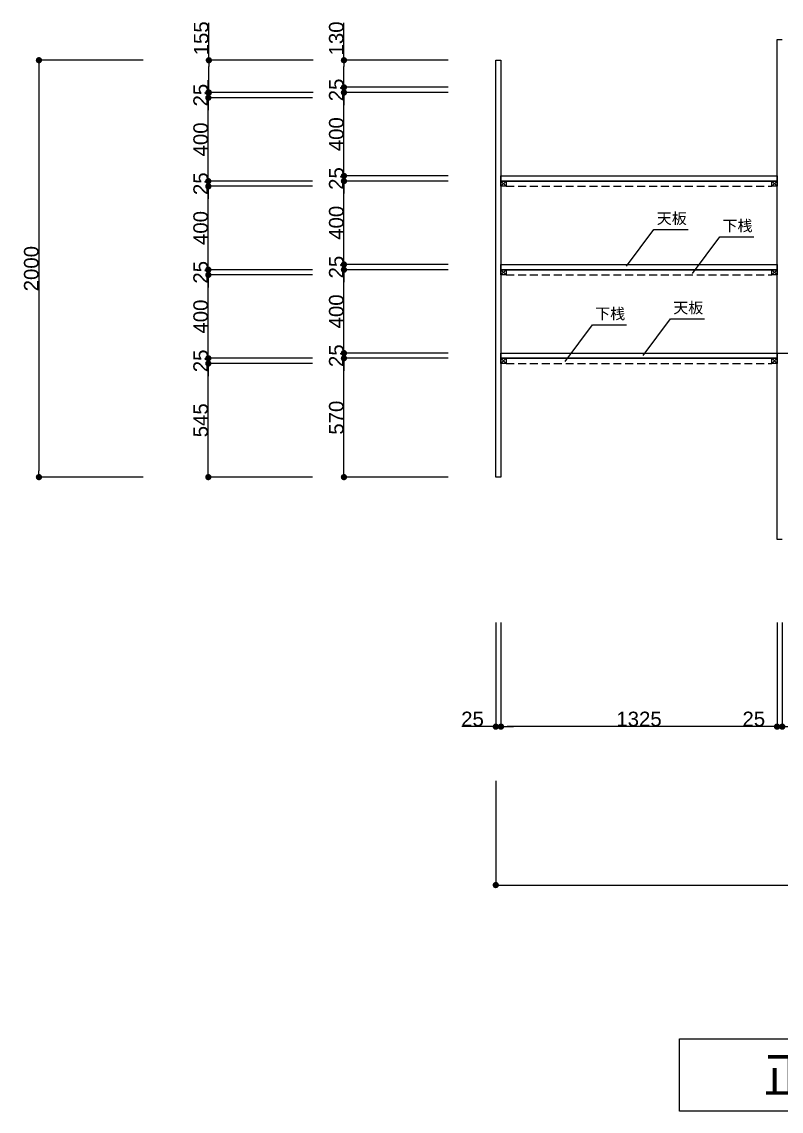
# Model space of a CAD drawing. Header units: millimetres. Extents: x 0 to 1313252738, y -131 to 560100888.
# Drawn here: x 1313044522 to 1313048166, y 560054194 to 560059420 of the extents above; entities that cross this region are included whole.
import ezdxf

# ---------------------------------------------------------------- set-up
doc = ezdxf.new("R2010")
doc.units = ezdxf.units.MM
doc.linetypes.add('DASHED', pattern=[19.05, 12.7, -6.35])
doc.layers.get('0').update_dxf_attribs({"lineweight": 0})
doc.layers.add('家具', color=7, linetype='Continuous', lineweight=0)
doc.styles.add('onnjuku', font='arial.ttf')
doc.dimstyles.new('onnjuku', dxfattribs={"dimtxt": 100, "dimasz": 30, "dimexe": 1.25, "dimexo": 0.625, "dimtad": 1, "dimdec": 0, "dimtxsty": 'onnjuku', "dimblk": 'DOT', "dimcen": 2.5, "dimadec": 0, "dimazin": 0, "dimtfac": 1, "dimtdec": 0, "dimtmove": 0, "dimatfit": 3, "dimfxl": 500, "dimfxlon": 1, "dimarcsym": 0})

# ---------------------------------------------------------------- blocks, each defined once
blk = doc.blocks.new('_Dot')
at = {"color": 0, "linetype": 'ByBlock', "lineweight": -2}
blk.add_line((-0.5, 0), (-1, 0), dxfattribs=at)
at = {"color": 0, "linetype": 'ByBlock', "const_width": 0.5}
blk.add_lwpolyline([(-0.25, 0, 1), (0.25, 0, 1)], format="xyb", close=True, dxfattribs=at)
blk = doc.blocks.new('*D402')
at = {"layer": 'Defpoints', "color": 0, "transparency": 16777216}
for p in [(1313048171.4, 560056656.4), (1313049216.4, 560056656.4), (1313048171.4, 560056038.7)]:
    blk.add_point(p, dxfattribs=at)
at = {"layer": '家具', "color": 0, "lineweight": -2, "transparency": 16777216}
for p, q in [((1313048171.4, 560056538.7), (1313048171.4, 560056037.5)), ((1313049216.4, 560056538.7), (1313049216.4, 560056037.5)), ((1313049186.4, 560056038.7), (1313048201.4, 560056038.7))]:
    blk.add_line(p, q, dxfattribs=at)
at = {"layer": '家具', "color": 0, "lineweight": -2, "transparency": 16777216, "xscale": 30, "yscale": 30, "zscale": 30, "rotation": 180}
blk.add_blockref('_Dot', (1313048171.4, 560056038.7), dxfattribs=at)
at = {"layer": '家具', "color": 0, "lineweight": -2, "transparency": 16777216, "xscale": 30, "yscale": 30, "zscale": 30}
blk.add_blockref('_Dot', (1313049216.4, 560056038.7), dxfattribs=at)
at = {"layer": '家具', "color": 0, "transparency": 16777216, "insert": (1313048693.9, 560056075.1), "char_height": 70, "attachment_point": 5, "style": 'onnjuku'}
blk.add_mtext('1045', dxfattribs=at)
blk = doc.blocks.new('*D411')
at = {"layer": 'Defpoints', "color": 0, "transparency": 16777216}
for p in [(1313048146.4, 560056656.4), (1313048171.4, 560056656.4), (1313048146.4, 560056038.7)]:
    blk.add_point(p, dxfattribs=at)
at = {"layer": '家具', "color": 0, "lineweight": -2, "transparency": 16777216}
for p, q in [((1313048146.4, 560056538.7), (1313048146.4, 560056037.5)), ((1313048171.4, 560056538.7), (1313048171.4, 560056037.5)), ((1313048116.4, 560056038.7), (1313047983.1, 560056038.7)), ((1313048171.4, 560056038.7), (1313048146.4, 560056038.7)), ((1313048201.4, 560056038.7), (1313048231.4, 560056038.7))]:
    blk.add_line(p, q, dxfattribs=at)
at = {"layer": '家具', "color": 0, "lineweight": -2, "transparency": 16777216, "xscale": 30, "yscale": 30, "zscale": 30}
blk.add_blockref('_Dot', (1313048146.4, 560056038.7), dxfattribs=at)
at = {"layer": '家具', "color": 0, "lineweight": -2, "transparency": 16777216, "xscale": 30, "yscale": 30, "zscale": 30, "rotation": 180}
blk.add_blockref('_Dot', (1313048171.4, 560056038.7), dxfattribs=at)
at = {"layer": '家具', "color": 0, "transparency": 16777216, "insert": (1313048034.8, 560056075.1), "char_height": 70, "attachment_point": 5, "style": 'onnjuku'}
blk.add_mtext('25', dxfattribs=at)
blk = doc.blocks.new('*D412')
at = {"layer": 'Defpoints', "color": 0, "transparency": 16777216}
for p in [(1313046821.4, 560056956.4), (1313048146.4, 560056656.4), (1313046821.4, 560056038.7)]:
    blk.add_point(p, dxfattribs=at)
at = {"layer": '家具', "color": 0, "lineweight": -2, "transparency": 16777216}
for p, q in [((1313046821.4, 560056538.7), (1313046821.4, 560056037.5)), ((1313048146.4, 560056538.7), (1313048146.4, 560056037.5)), ((1313048116.4, 560056038.7), (1313046851.4, 560056038.7))]:
    blk.add_line(p, q, dxfattribs=at)
at = {"layer": '家具', "color": 0, "lineweight": -2, "transparency": 16777216, "xscale": 30, "yscale": 30, "zscale": 30, "rotation": 180}
blk.add_blockref('_Dot', (1313046821.4, 560056038.7), dxfattribs=at)
at = {"layer": '家具', "color": 0, "lineweight": -2, "transparency": 16777216, "xscale": 30, "yscale": 30, "zscale": 30}
blk.add_blockref('_Dot', (1313048146.4, 560056038.7), dxfattribs=at)
at = {"layer": '家具', "color": 0, "transparency": 16777216, "insert": (1313047483.9, 560056075.1), "char_height": 70, "attachment_point": 5, "style": 'onnjuku'}
blk.add_mtext('1325', dxfattribs=at)
blk = doc.blocks.new('*D413')
at = {"layer": 'Defpoints', "color": 0, "transparency": 16777216}
for p in [(1313046796.4, 560056956.4), (1313046821.4, 560056956.4), (1313046796.4, 560056038.7)]:
    blk.add_point(p, dxfattribs=at)
at = {"layer": '家具', "color": 0, "lineweight": -2, "transparency": 16777216}
for p, q in [((1313046796.4, 560056538.7), (1313046796.4, 560056037.5)), ((1313046821.4, 560056538.7), (1313046821.4, 560056037.5)), ((1313046766.4, 560056038.7), (1313046633.1, 560056038.7)), ((1313046821.4, 560056038.7), (1313046796.4, 560056038.7)), ((1313046851.4, 560056038.7), (1313046881.4, 560056038.7))]:
    blk.add_line(p, q, dxfattribs=at)
at = {"layer": '家具', "color": 0, "lineweight": -2, "transparency": 16777216, "xscale": 30, "yscale": 30, "zscale": 30}
blk.add_blockref('_Dot', (1313046796.4, 560056038.7), dxfattribs=at)
at = {"layer": '家具', "color": 0, "lineweight": -2, "transparency": 16777216, "xscale": 30, "yscale": 30, "zscale": 30, "rotation": 180}
blk.add_blockref('_Dot', (1313046821.4, 560056038.7), dxfattribs=at)
at = {"layer": '家具', "color": 0, "transparency": 16777216, "insert": (1313046684.8, 560056075.1), "char_height": 70, "attachment_point": 5, "style": 'onnjuku'}
blk.add_mtext('25', dxfattribs=at)
blk = doc.blocks.new('*D417')
at = {"layer": 'Defpoints', "color": 0, "transparency": 16777216}
for p in [(1313046796.4, 560056956.4), (1313050311.4, 560056656.4), (1313050311.4, 560055278.7)]:
    blk.add_point(p, dxfattribs=at)
at = {"layer": '家具', "color": 0, "lineweight": -2, "transparency": 16777216}
for p, q in [((1313046796.4, 560055778.7), (1313046796.4, 560055277.4)), ((1313050311.4, 560055778.7), (1313050311.4, 560055277.4)), ((1313046826.4, 560055278.7), (1313050281.4, 560055278.7))]:
    blk.add_line(p, q, dxfattribs=at)
at = {"layer": '家具', "color": 0, "lineweight": -2, "transparency": 16777216, "xscale": 30, "yscale": 30, "zscale": 30, "rotation": 180}
blk.add_blockref('_Dot', (1313046796.4, 560055278.7), dxfattribs=at)
at = {"layer": '家具', "color": 0, "lineweight": -2, "transparency": 16777216, "xscale": 30, "yscale": 30, "zscale": 30}
blk.add_blockref('_Dot', (1313050311.4, 560055278.7), dxfattribs=at)
at = {"layer": '家具', "color": 0, "transparency": 16777216, "insert": (1313048553.9, 560055315.1), "char_height": 70, "attachment_point": 5, "style": 'onnjuku'}
blk.add_mtext('3515', dxfattribs=at)
blk = doc.blocks.new('*D426')
at = {"layer": 'Defpoints', "color": 0, "transparency": 16777216}
for p in [(1313046059.4, 560059236), (1313044603.9, 560057236), (1313046059.4, 560057236)]:
    blk.add_point(p, dxfattribs=at)
at = {"layer": '家具', "color": 0, "lineweight": -2, "transparency": 16777216}
for p, q in [((1313045103.9, 560059236), (1313044602.6, 560059236)), ((1313044603.9, 560059206), (1313044603.9, 560057266)), ((1313045103.9, 560057236), (1313044602.6, 560057236))]:
    blk.add_line(p, q, dxfattribs=at)
at = {"layer": '家具', "color": 0, "lineweight": -2, "transparency": 16777216, "xscale": 30, "yscale": 30, "zscale": 30}
for p, rotation in [((1313044603.9, 560059236), 90), ((1313044603.9, 560057236), 270)]:
    blk.add_blockref('_Dot', p, dxfattribs=dict(at, rotation=rotation))
at = {"layer": '家具', "color": 0, "transparency": 16777216, "insert": (1313044567.5, 560058236), "char_height": 70, "attachment_point": 5, "rotation": 90, "style": 'onnjuku'}
blk.add_mtext('2000', dxfattribs=at)
blk = doc.blocks.new('*D427')
at = {"layer": 'Defpoints', "color": 0, "transparency": 16777216}
for p in [(1313046067.7, 560057806), (1313046724.8, 560057806), (1313046724.8, 560057236)]:
    blk.add_point(p, dxfattribs=at)
at = {"layer": '家具', "color": 0, "lineweight": -2, "transparency": 16777216}
for p, q in [((1313046567.7, 560057806), (1313046066.4, 560057806)), ((1313046067.7, 560057266), (1313046067.7, 560057776)), ((1313046567.7, 560057236), (1313046066.4, 560057236))]:
    blk.add_line(p, q, dxfattribs=at)
at = {"layer": '家具', "color": 0, "lineweight": -2, "transparency": 16777216, "xscale": 30, "yscale": 30, "zscale": 30}
for p, rotation in [((1313046067.7, 560057806), 90), ((1313046067.7, 560057236), 270)]:
    blk.add_blockref('_Dot', p, dxfattribs=dict(at, rotation=rotation))
at = {"layer": '家具', "color": 0, "transparency": 16777216, "insert": (1313046031.3, 560057521), "char_height": 70, "attachment_point": 5, "rotation": 90, "style": 'onnjuku'}
blk.add_mtext('570', dxfattribs=at)
blk = doc.blocks.new('*D428')
at = {"layer": 'Defpoints', "color": 0, "transparency": 16777216}
for p in [(1313046067.7, 560057831), (1313046724.8, 560057831), (1313046724.8, 560057806)]:
    blk.add_point(p, dxfattribs=at)
at = {"layer": '家具', "color": 0, "lineweight": -2, "transparency": 16777216}
for p, q in [((1313046067.7, 560057861), (1313046067.7, 560057891)), ((1313046567.7, 560057831), (1313046066.4, 560057831)), ((1313046567.7, 560057806), (1313046066.4, 560057806)), ((1313046067.7, 560057806), (1313046067.7, 560057831)), ((1313046067.7, 560057776), (1313046067.7, 560057746))]:
    blk.add_line(p, q, dxfattribs=at)
at = {"layer": '家具', "color": 0, "lineweight": -2, "transparency": 16777216, "xscale": 30, "yscale": 30, "zscale": 30}
for p, rotation in [((1313046067.7, 560057831), 270), ((1313046067.7, 560057806), 90)]:
    blk.add_blockref('_Dot', p, dxfattribs=dict(at, rotation=rotation))
at = {"layer": '家具', "color": 0, "transparency": 16777216, "insert": (1313046031.3, 560057818.5), "char_height": 70, "attachment_point": 5, "rotation": 90, "style": 'onnjuku'}
blk.add_mtext('25', dxfattribs=at)
blk = doc.blocks.new('*D429')
at = {"layer": 'Defpoints', "color": 0, "transparency": 16777216}
for p in [(1313046067.7, 560058231), (1313046724.8, 560058231), (1313046724.8, 560057831)]:
    blk.add_point(p, dxfattribs=at)
at = {"layer": '家具', "color": 0, "lineweight": -2, "transparency": 16777216}
for p, q in [((1313046567.7, 560058231), (1313046066.4, 560058231)), ((1313046067.7, 560057861), (1313046067.7, 560058201)), ((1313046567.7, 560057831), (1313046066.4, 560057831))]:
    blk.add_line(p, q, dxfattribs=at)
at = {"layer": '家具', "color": 0, "lineweight": -2, "transparency": 16777216, "xscale": 30, "yscale": 30, "zscale": 30}
for p, rotation in [((1313046067.7, 560058231), 90), ((1313046067.7, 560057831), 270)]:
    blk.add_blockref('_Dot', p, dxfattribs=dict(at, rotation=rotation))
at = {"layer": '家具', "color": 0, "transparency": 16777216, "insert": (1313046031.3, 560058031), "char_height": 70, "attachment_point": 5, "rotation": 90, "style": 'onnjuku'}
blk.add_mtext('400', dxfattribs=at)
blk = doc.blocks.new('*D407')
at = {"layer": 'Defpoints', "color": 0, "transparency": 16777216}
for p in [(1313046067.7, 560058256), (1313046724.8, 560058256), (1313046724.8, 560058231)]:
    blk.add_point(p, dxfattribs=at)
at = {"layer": '家具', "color": 0, "lineweight": -2, "transparency": 16777216}
for p, q in [((1313046067.7, 560058286), (1313046067.7, 560058316)), ((1313046567.7, 560058256), (1313046066.4, 560058256)), ((1313046067.7, 560058231), (1313046067.7, 560058256)), ((1313046567.7, 560058231), (1313046066.4, 560058231)), ((1313046067.7, 560058201), (1313046067.7, 560058171))]:
    blk.add_line(p, q, dxfattribs=at)
at = {"layer": '家具', "color": 0, "lineweight": -2, "transparency": 16777216, "xscale": 30, "yscale": 30, "zscale": 30}
for p, rotation in [((1313046067.7, 560058256), 270), ((1313046067.7, 560058231), 90)]:
    blk.add_blockref('_Dot', p, dxfattribs=dict(at, rotation=rotation))
at = {"layer": '家具', "color": 0, "transparency": 16777216, "insert": (1313046031.3, 560058243.5), "char_height": 70, "attachment_point": 5, "rotation": 90, "style": 'onnjuku'}
blk.add_mtext('25', dxfattribs=at)
blk = doc.blocks.new('*D408')
at = {"layer": 'Defpoints', "color": 0, "transparency": 16777216}
for p in [(1313046067.7, 560058656), (1313046724.8, 560058656), (1313046724.8, 560058256)]:
    blk.add_point(p, dxfattribs=at)
at = {"layer": '家具', "color": 0, "lineweight": -2, "transparency": 16777216}
for p, q in [((1313046567.7, 560058656), (1313046066.4, 560058656)), ((1313046067.7, 560058286), (1313046067.7, 560058626)), ((1313046567.7, 560058256), (1313046066.4, 560058256))]:
    blk.add_line(p, q, dxfattribs=at)
at = {"layer": '家具', "color": 0, "lineweight": -2, "transparency": 16777216, "xscale": 30, "yscale": 30, "zscale": 30}
for p, rotation in [((1313046067.7, 560058656), 90), ((1313046067.7, 560058256), 270)]:
    blk.add_blockref('_Dot', p, dxfattribs=dict(at, rotation=rotation))
at = {"layer": '家具', "color": 0, "transparency": 16777216, "insert": (1313046031.3, 560058456), "char_height": 70, "attachment_point": 5, "rotation": 90, "style": 'onnjuku'}
blk.add_mtext('400', dxfattribs=at)
blk = doc.blocks.new('*D409')
at = {"layer": 'Defpoints', "color": 0, "transparency": 16777216}
for p in [(1313046067.7, 560058681), (1313046724.8, 560058681), (1313046724.8, 560058656)]:
    blk.add_point(p, dxfattribs=at)
at = {"layer": '家具', "color": 0, "lineweight": -2, "transparency": 16777216}
for p, q in [((1313046067.7, 560058711), (1313046067.7, 560058741)), ((1313046567.7, 560058681), (1313046066.4, 560058681)), ((1313046067.7, 560058656), (1313046067.7, 560058681)), ((1313046567.7, 560058656), (1313046066.4, 560058656)), ((1313046067.7, 560058626), (1313046067.7, 560058596))]:
    blk.add_line(p, q, dxfattribs=at)
at = {"layer": '家具', "color": 0, "lineweight": -2, "transparency": 16777216, "xscale": 30, "yscale": 30, "zscale": 30}
for p, rotation in [((1313046067.7, 560058681), 270), ((1313046067.7, 560058656), 90)]:
    blk.add_blockref('_Dot', p, dxfattribs=dict(at, rotation=rotation))
at = {"layer": '家具', "color": 0, "transparency": 16777216, "insert": (1313046031.3, 560058668.5), "char_height": 70, "attachment_point": 5, "rotation": 90, "style": 'onnjuku'}
blk.add_mtext('25', dxfattribs=at)
blk = doc.blocks.new('*D410')
at = {"layer": 'Defpoints', "color": 0, "transparency": 16777216}
for p in [(1313046067.7, 560059081), (1313046724.8, 560059081), (1313046724.8, 560058681)]:
    blk.add_point(p, dxfattribs=at)
at = {"layer": '家具', "color": 0, "lineweight": -2, "transparency": 16777216}
for p, q in [((1313046567.7, 560059081), (1313046066.4, 560059081)), ((1313046067.7, 560058711), (1313046067.7, 560059051)), ((1313046567.7, 560058681), (1313046066.4, 560058681))]:
    blk.add_line(p, q, dxfattribs=at)
at = {"layer": '家具', "color": 0, "lineweight": -2, "transparency": 16777216, "xscale": 30, "yscale": 30, "zscale": 30}
for p, rotation in [((1313046067.7, 560059081), 90), ((1313046067.7, 560058681), 270)]:
    blk.add_blockref('_Dot', p, dxfattribs=dict(at, rotation=rotation))
at = {"layer": '家具', "color": 0, "transparency": 16777216, "insert": (1313046031.3, 560058881), "char_height": 70, "attachment_point": 5, "rotation": 90, "style": 'onnjuku'}
blk.add_mtext('400', dxfattribs=at)
blk = doc.blocks.new('*D430')
at = {"layer": 'Defpoints', "color": 0, "transparency": 16777216}
for p in [(1313046067.7, 560059106), (1313046724.8, 560059106), (1313046724.8, 560059081)]:
    blk.add_point(p, dxfattribs=at)
at = {"layer": '家具', "color": 0, "lineweight": -2, "transparency": 16777216}
for p, q in [((1313046067.7, 560059136), (1313046067.7, 560059166)), ((1313046567.7, 560059106), (1313046066.4, 560059106)), ((1313046067.7, 560059081), (1313046067.7, 560059106)), ((1313046567.7, 560059081), (1313046066.4, 560059081)), ((1313046067.7, 560059051), (1313046067.7, 560059021))]:
    blk.add_line(p, q, dxfattribs=at)
at = {"layer": '家具', "color": 0, "lineweight": -2, "transparency": 16777216, "xscale": 30, "yscale": 30, "zscale": 30}
for p, rotation in [((1313046067.7, 560059106), 270), ((1313046067.7, 560059081), 90)]:
    blk.add_blockref('_Dot', p, dxfattribs=dict(at, rotation=rotation))
at = {"layer": '家具', "color": 0, "transparency": 16777216, "insert": (1313046031.3, 560059093.5), "char_height": 70, "attachment_point": 5, "rotation": 90, "style": 'onnjuku'}
blk.add_mtext('25', dxfattribs=at)
blk = doc.blocks.new('*D431')
at = {"layer": 'Defpoints', "color": 0, "transparency": 16777216}
for p in [(1313046067.7, 560059236), (1313046724.8, 560059236), (1313046724.8, 560059106)]:
    blk.add_point(p, dxfattribs=at)
at = {"layer": '家具', "color": 0, "lineweight": -2, "transparency": 16777216}
for p, q in [((1313046067.7, 560059236), (1313046067.7, 560059415.1)), ((1313046567.7, 560059236), (1313046066.4, 560059236)), ((1313046067.7, 560059136), (1313046067.7, 560059206)), ((1313046567.7, 560059106), (1313046066.4, 560059106))]:
    blk.add_line(p, q, dxfattribs=at)
at = {"layer": '家具', "color": 0, "lineweight": -2, "transparency": 16777216, "xscale": 30, "yscale": 30, "zscale": 30}
for p, rotation in [((1313046067.7, 560059236), 90), ((1313046067.7, 560059106), 270)]:
    blk.add_blockref('_Dot', p, dxfattribs=dict(at, rotation=rotation))
at = {"layer": '家具', "color": 0, "transparency": 16777216, "insert": (1313046031.3, 560059340.5), "char_height": 70, "attachment_point": 5, "rotation": 90, "style": 'onnjuku'}
blk.add_mtext('130', dxfattribs=at)
blk = doc.blocks.new('*D403')
at = {"layer": 'Defpoints', "color": 0, "transparency": 16777216}
for p in [(1313045416.8, 560057781), (1313046724.8, 560057781), (1313046724.8, 560057236)]:
    blk.add_point(p, dxfattribs=at)
at = {"layer": '家具', "color": 0, "lineweight": -2, "transparency": 16777216}
for p, q in [((1313045916.8, 560057781), (1313045415.5, 560057781)), ((1313045416.8, 560057266), (1313045416.8, 560057751)), ((1313045916.8, 560057236), (1313045415.5, 560057236))]:
    blk.add_line(p, q, dxfattribs=at)
at = {"layer": '家具', "color": 0, "lineweight": -2, "transparency": 16777216, "xscale": 30, "yscale": 30, "zscale": 30}
for p, rotation in [((1313045416.8, 560057781), 90), ((1313045416.8, 560057236), 270)]:
    blk.add_blockref('_Dot', p, dxfattribs=dict(at, rotation=rotation))
at = {"layer": '家具', "color": 0, "transparency": 16777216, "insert": (1313045380.5, 560057508.5), "char_height": 70, "attachment_point": 5, "rotation": 90, "style": 'onnjuku'}
blk.add_mtext('545', dxfattribs=at)
blk = doc.blocks.new('*D404')
at = {"layer": 'Defpoints', "color": 0, "transparency": 16777216}
for p in [(1313045416.8, 560057806), (1313046724.8, 560057806), (1313046724.8, 560057781)]:
    blk.add_point(p, dxfattribs=at)
at = {"layer": '家具', "color": 0, "lineweight": -2, "transparency": 16777216}
for p, q in [((1313045416.8, 560057836), (1313045416.8, 560057866)), ((1313045916.8, 560057806), (1313045415.5, 560057806)), ((1313045916.8, 560057781), (1313045415.5, 560057781)), ((1313045416.8, 560057781), (1313045416.8, 560057806)), ((1313045416.8, 560057751), (1313045416.8, 560057721))]:
    blk.add_line(p, q, dxfattribs=at)
at = {"layer": '家具', "color": 0, "lineweight": -2, "transparency": 16777216, "xscale": 30, "yscale": 30, "zscale": 30}
for p, rotation in [((1313045416.8, 560057806), 270), ((1313045416.8, 560057781), 90)]:
    blk.add_blockref('_Dot', p, dxfattribs=dict(at, rotation=rotation))
at = {"layer": '家具', "color": 0, "transparency": 16777216, "insert": (1313045380.4, 560057793.5), "char_height": 70, "attachment_point": 5, "rotation": 90, "style": 'onnjuku'}
blk.add_mtext('25', dxfattribs=at)
blk = doc.blocks.new('*D405')
at = {"layer": 'Defpoints', "color": 0, "transparency": 16777216}
for p in [(1313045416.8, 560058206), (1313046724.8, 560058206), (1313046724.8, 560057806)]:
    blk.add_point(p, dxfattribs=at)
at = {"layer": '家具', "color": 0, "lineweight": -2, "transparency": 16777216}
for p, q in [((1313045916.8, 560058206), (1313045415.5, 560058206)), ((1313045416.8, 560057836), (1313045416.8, 560058176)), ((1313045916.8, 560057806), (1313045415.5, 560057806))]:
    blk.add_line(p, q, dxfattribs=at)
at = {"layer": '家具', "color": 0, "lineweight": -2, "transparency": 16777216, "xscale": 30, "yscale": 30, "zscale": 30}
for p, rotation in [((1313045416.8, 560058206), 90), ((1313045416.8, 560057806), 270)]:
    blk.add_blockref('_Dot', p, dxfattribs=dict(at, rotation=rotation))
at = {"layer": '家具', "color": 0, "transparency": 16777216, "insert": (1313045380.4, 560058006), "char_height": 70, "attachment_point": 5, "rotation": 90, "style": 'onnjuku'}
blk.add_mtext('400', dxfattribs=at)
blk = doc.blocks.new('*D394')
at = {"layer": 'Defpoints', "color": 0, "transparency": 16777216}
for p in [(1313045416.8, 560058231), (1313046724.8, 560058231), (1313046724.8, 560058206)]:
    blk.add_point(p, dxfattribs=at)
at = {"layer": '家具', "color": 0, "lineweight": -2, "transparency": 16777216}
for p, q in [((1313045416.8, 560058261), (1313045416.8, 560058291)), ((1313045916.8, 560058231), (1313045415.5, 560058231)), ((1313045916.8, 560058206), (1313045415.5, 560058206)), ((1313045416.8, 560058206), (1313045416.8, 560058231)), ((1313045416.8, 560058176), (1313045416.8, 560058146))]:
    blk.add_line(p, q, dxfattribs=at)
at = {"layer": '家具', "color": 0, "lineweight": -2, "transparency": 16777216, "xscale": 30, "yscale": 30, "zscale": 30}
for p, rotation in [((1313045416.8, 560058231), 270), ((1313045416.8, 560058206), 90)]:
    blk.add_blockref('_Dot', p, dxfattribs=dict(at, rotation=rotation))
at = {"layer": '家具', "color": 0, "transparency": 16777216, "insert": (1313045380.4, 560058218.5), "char_height": 70, "attachment_point": 5, "rotation": 90, "style": 'onnjuku'}
blk.add_mtext('25', dxfattribs=at)
blk = doc.blocks.new('*D395')
at = {"layer": 'Defpoints', "color": 0, "transparency": 16777216}
for p in [(1313045416.8, 560058631), (1313046724.8, 560058631), (1313046724.8, 560058231)]:
    blk.add_point(p, dxfattribs=at)
at = {"layer": '家具', "color": 0, "lineweight": -2, "transparency": 16777216}
for p, q in [((1313045916.8, 560058631), (1313045415.5, 560058631)), ((1313045416.8, 560058261), (1313045416.8, 560058601)), ((1313045916.8, 560058231), (1313045415.5, 560058231))]:
    blk.add_line(p, q, dxfattribs=at)
at = {"layer": '家具', "color": 0, "lineweight": -2, "transparency": 16777216, "xscale": 30, "yscale": 30, "zscale": 30}
for p, rotation in [((1313045416.8, 560058631), 90), ((1313045416.8, 560058231), 270)]:
    blk.add_blockref('_Dot', p, dxfattribs=dict(at, rotation=rotation))
at = {"layer": '家具', "color": 0, "transparency": 16777216, "insert": (1313045380.4, 560058431), "char_height": 70, "attachment_point": 5, "rotation": 90, "style": 'onnjuku'}
blk.add_mtext('400', dxfattribs=at)
blk = doc.blocks.new('*D396')
at = {"layer": 'Defpoints', "color": 0, "transparency": 16777216}
for p in [(1313045416.8, 560058656), (1313046724.8, 560058656), (1313046724.8, 560058631)]:
    blk.add_point(p, dxfattribs=at)
at = {"layer": '家具', "color": 0, "lineweight": -2, "transparency": 16777216}
for p, q in [((1313045416.8, 560058686), (1313045416.8, 560058716)), ((1313045916.8, 560058656), (1313045415.5, 560058656)), ((1313045916.8, 560058631), (1313045415.5, 560058631)), ((1313045416.8, 560058631), (1313045416.8, 560058656)), ((1313045416.8, 560058601), (1313045416.8, 560058571))]:
    blk.add_line(p, q, dxfattribs=at)
at = {"layer": '家具', "color": 0, "lineweight": -2, "transparency": 16777216, "xscale": 30, "yscale": 30, "zscale": 30}
for p, rotation in [((1313045416.8, 560058656), 270), ((1313045416.8, 560058631), 90)]:
    blk.add_blockref('_Dot', p, dxfattribs=dict(at, rotation=rotation))
at = {"layer": '家具', "color": 0, "transparency": 16777216, "insert": (1313045380.4, 560058643.5), "char_height": 70, "attachment_point": 5, "rotation": 90, "style": 'onnjuku'}
blk.add_mtext('25', dxfattribs=at)
blk = doc.blocks.new('*D397')
at = {"layer": 'Defpoints', "color": 0, "transparency": 16777216}
for p in [(1313045416.8, 560059056), (1313046724.8, 560059056), (1313046724.8, 560058656)]:
    blk.add_point(p, dxfattribs=at)
at = {"layer": '家具', "color": 0, "lineweight": -2, "transparency": 16777216}
for p, q in [((1313045916.8, 560059056), (1313045415.5, 560059056)), ((1313045416.8, 560058686), (1313045416.8, 560059026)), ((1313045916.8, 560058656), (1313045415.5, 560058656))]:
    blk.add_line(p, q, dxfattribs=at)
at = {"layer": '家具', "color": 0, "lineweight": -2, "transparency": 16777216, "xscale": 30, "yscale": 30, "zscale": 30}
for p, rotation in [((1313045416.8, 560059056), 90), ((1313045416.8, 560058656), 270)]:
    blk.add_blockref('_Dot', p, dxfattribs=dict(at, rotation=rotation))
at = {"layer": '家具', "color": 0, "transparency": 16777216, "insert": (1313045380.4, 560058856), "char_height": 70, "attachment_point": 5, "rotation": 90, "style": 'onnjuku'}
blk.add_mtext('400', dxfattribs=at)
blk = doc.blocks.new('*D415')
at = {"layer": 'Defpoints', "color": 0, "transparency": 16777216}
for p in [(1313045416.8, 560059081), (1313046724.8, 560059081), (1313046724.8, 560059056)]:
    blk.add_point(p, dxfattribs=at)
at = {"layer": '家具', "color": 0, "lineweight": -2, "transparency": 16777216}
for p, q in [((1313045416.8, 560059111), (1313045416.8, 560059141)), ((1313045916.8, 560059081), (1313045415.5, 560059081)), ((1313045916.8, 560059056), (1313045415.5, 560059056)), ((1313045416.8, 560059056), (1313045416.8, 560059081)), ((1313045416.8, 560059026), (1313045416.8, 560058996))]:
    blk.add_line(p, q, dxfattribs=at)
at = {"layer": '家具', "color": 0, "lineweight": -2, "transparency": 16777216, "xscale": 30, "yscale": 30, "zscale": 30}
for p, rotation in [((1313045416.8, 560059081), 270), ((1313045416.8, 560059056), 90)]:
    blk.add_blockref('_Dot', p, dxfattribs=dict(at, rotation=rotation))
at = {"layer": '家具', "color": 0, "transparency": 16777216, "insert": (1313045380.4, 560059068.5), "char_height": 70, "attachment_point": 5, "rotation": 90, "style": 'onnjuku'}
blk.add_mtext('25', dxfattribs=at)
blk = doc.blocks.new('*D416')
at = {"layer": 'Defpoints', "color": 0, "transparency": 16777216}
for p in [(1313045419.4, 560059236), (1313046763.7, 560059236), (1313046763.7, 560059081)]:
    blk.add_point(p, dxfattribs=at)
at = {"layer": '家具', "color": 0, "lineweight": -2, "transparency": 16777216}
for p, q in [((1313045419.4, 560059236), (1313045419.4, 560059415.8)), ((1313045919.4, 560059236), (1313045418.1, 560059236)), ((1313045419.4, 560059111), (1313045419.4, 560059206)), ((1313045919.4, 560059081), (1313045418.1, 560059081))]:
    blk.add_line(p, q, dxfattribs=at)
at = {"layer": '家具', "color": 0, "lineweight": -2, "transparency": 16777216, "xscale": 30, "yscale": 30, "zscale": 30}
for p, rotation in [((1313045419.4, 560059236), 90), ((1313045419.4, 560059081), 270)]:
    blk.add_blockref('_Dot', p, dxfattribs=dict(at, rotation=rotation))
at = {"layer": '家具', "color": 0, "transparency": 16777216, "insert": (1313045383, 560059340.9), "char_height": 70, "attachment_point": 5, "rotation": 90, "style": 'onnjuku'}
blk.add_mtext('155', dxfattribs=at)

msp = doc.modelspace()

# ---------------------------------------------------------------- linework, layer by layer
at = {"layer": '家具'}
for p, q in [((1313048146.382, 560056935.992), (1313048146.382, 560059335.992)), ((1313048146.382, 560059335.992), (1313048171.382, 560059335.992)), ((1313046796.382, 560057235.992), (1313046796.382, 560059235.992)), ((1313046796.382, 560059235.992), (1313046821.382, 560059235.992)), ((1313046821.382, 560059235.992), (1313046821.382, 560057235.992)), ((1313046821.382, 560058630.992), (1313046821.382, 560058655.992)), ((1313046821.382, 560058655.992), (1313046846.382, 560058655.992)), ((1313046821.382, 560058630.992), (1313046846.382, 560058655.992)), ((1313046846.382, 560058630.992), (1313046821.382, 560058655.992)), ((1313046846.382, 560058630.992), (1313046821.382, 560058630.992)), ((1313046846.382, 560058655.992), (1313046846.382, 560058630.992)), ((1313046846.382, 560058655.992), (1313046846.382, 560058630.992)), ((1313046846.382, 560058655.992), (1313048121.382, 560058655.992)), ((1313048121.382, 560058630.992), (1313048121.382, 560058655.992)), ((1313048121.382, 560058655.992), (1313048146.382, 560058655.992)), ((1313048121.382, 560058630.992), (1313048146.382, 560058655.992)), ((1313048146.382, 560058630.992), (1313048121.382, 560058655.992)), ((1313048146.382, 560058630.992), (1313048121.382, 560058630.992)), ((1313048146.382, 560058655.992), (1313048146.382, 560058630.992)), ((1313048146.382, 560058655.992), (1313048146.382, 560058630.992)), ((1313047424.477, 560058248.351), (1313047555.588, 560058423.601)), ((1313047555.588, 560058423.601), (1313047719.033, 560058423.601)), ((1313047739.927, 560058213.24), (1313047871.038, 560058388.49)), ((1313047871.038, 560058388.49), (1313048034.484, 560058388.49)), ((1313046821.382, 560058205.992), (1313046821.382, 560058230.992)), ((1313046821.382, 560058230.992), (1313046846.382, 560058230.992)), ((1313046821.382, 560058205.992), (1313046846.382, 560058230.992)), ((1313046846.382, 560058205.992), (1313046821.382, 560058230.992)), ((1313046846.382, 560058205.992), (1313046821.382, 560058205.992)), ((1313046846.382, 560058230.992), (1313046846.382, 560058205.992)), ((1313046846.382, 560058230.992), (1313046846.382, 560058205.992)), ((1313046846.382, 560058230.992), (1313048121.382, 560058230.992)), ((1313048121.382, 560058205.992), (1313048121.382, 560058230.992)), ((1313048121.382, 560058230.992), (1313048146.382, 560058230.992)), ((1313048121.382, 560058205.992), (1313048146.382, 560058230.992)), ((1313048146.382, 560058205.992), (1313048121.382, 560058230.992)), ((1313048146.382, 560058205.992), (1313048121.382, 560058205.992)), ((1313048146.382, 560058230.992), (1313048146.382, 560058205.992)), ((1313048146.382, 560058230.992), (1313048146.382, 560058205.992)), ((1313047503.705, 560057819.544), (1313047634.816, 560057994.794)), ((1313047634.816, 560057994.794), (1313047798.261, 560057994.794)), ((1313047128.825, 560057791.075), (1313047259.936, 560057966.325)), ((1313047259.936, 560057966.325), (1313047423.382, 560057966.325)), ((1313046821.382, 560057780.992), (1313046821.382, 560057805.992)), ((1313046821.382, 560057805.992), (1313046846.382, 560057805.992)), ((1313046821.382, 560057780.992), (1313046846.382, 560057805.992)), ((1313046846.382, 560057780.992), (1313046821.382, 560057805.992)), ((1313046846.382, 560057780.992), (1313046821.382, 560057780.992)), ((1313046821.382, 560057780.992), (1313046821.382, 560057235.992)), ((1313046846.382, 560057805.992), (1313046846.382, 560057780.992)), ((1313046846.382, 560057805.992), (1313046846.382, 560057780.992)), ((1313046846.382, 560057805.992), (1313048121.382, 560057805.992)), ((1313048121.382, 560057780.992), (1313048121.382, 560057805.992)), ((1313048121.382, 560057805.992), (1313048146.382, 560057805.992)), ((1313048121.382, 560057780.992), (1313048146.382, 560057805.992)), ((1313048146.382, 560057780.992), (1313048121.382, 560057805.992)), ((1313048146.382, 560057780.992), (1313048121.382, 560057780.992)), ((1313048146.382, 560057805.992), (1313048146.382, 560057780.992)), ((1313048146.382, 560057805.992), (1313048146.382, 560057780.992)), ((1313046821.382, 560057235.992), (1313046796.382, 560057235.992)), ((1313048171.382, 560056935.992), (1313048146.382, 560056935.992))]:
    msp.add_line(p, q, dxfattribs=at)
at = {"layer": '家具', "linetype": 'DASHED', "ltscale": 3}
for p, q in [((1313046846.382, 560058630.992), (1313048121.382, 560058630.992)), ((1313046846.382, 560058205.992), (1313048121.382, 560058205.992)), ((1313046846.382, 560057780.992), (1313048121.382, 560057780.992))]:
    msp.add_line(p, q, dxfattribs=at)
at = {"layer": '家具'}
for points in [[(1313046821.382, 560058680.992), (1313048146.382, 560058680.992), (1313048146.382, 560058655.992), (1313046821.382, 560058655.992), (1313046821.382, 560058680.992)], [(1313046821.382, 560058255.992), (1313048146.382, 560058255.992), (1313048146.382, 560058230.992), (1313046821.382, 560058230.992), (1313046821.382, 560058255.992)], [(1313046821.382, 560057805.992), (1313046821.382, 560057830.992), (1313049216.382, 560057830.992), (1313049216.382, 560057805.992)], [(1313046821.382, 560057830.992), (1313048146.382, 560057830.992), (1313048146.382, 560057805.992), (1313046821.382, 560057805.992), (1313046821.382, 560057830.992)]]:
    msp.add_lwpolyline(points, dxfattribs=at)

# ---------------------------------------------------------------- texts
at = {"layer": '家具', "char_height": 52.7714, "attachment_point": 1, "style": 'onnjuku'}
for s, insert in [('{\\fMS PGothic|b0|i0|c128|p50;天板}', (1313047568.983, 560058503.58)), ('{\\fMS PGothic|b0|i0|c128|p50;下桟}', (1313047884.433, 560058468.469)), ('{\\fMS PGothic|b0|i0|c128|p50;下桟}', (1313047273.331, 560058046.304)), ('{\\fMS PGothic|b0|i0|c128|p50;天板}', (1313047648.211, 560058074.773))]:
    msp.add_mtext_dynamic_manual_height_columns(s, width=480.09173, gutter_width=263.857, heights=[0], dxfattribs=dict(at, insert=insert))
at = {"layer": '家具', "insert": (1313048555.978, 560054454.616), "char_height": 173.94852, "attachment_point": 2, "style": 'onnjuku', "bg_fill": 16, "box_fill_scale": 1.5, "bg_fill_color": 256, "bg_fill_transparency": 0}
msp.add_mtext_dynamic_manual_height_columns('{\\fMS PGothic|b0|i0|c128|p50;正面立面}', width=1582.50961, gutter_width=869.743, heights=[0], dxfattribs=at)

# ---------------------------------------------------------------- dimensions: what is measured, and where the dimension line sits
at = {"layer": '家具'}
for base, p1, p2, picture, middle in [((1313045419.374, 560059235.992), (1313046763.746, 560059080.992), (1313046763.746, 560059235.992), '*D416', (1313045419.374, 560059340.915)), ((1313045416.77, 560059080.992), (1313046724.777, 560059055.992), (1313046724.777, 560059080.992), '*D415', (1313045416.77, 560059068.492)), ((1313046067.665, 560059105.992), (1313046724.777, 560059080.992), (1313046724.777, 560059105.992), '*D430', (1313046067.665, 560059093.492)), ((1313046067.665, 560058680.992), (1313046724.777, 560058655.992), (1313046724.777, 560058680.992), '*D409', (1313046067.665, 560058668.492)), ((1313045416.77, 560058655.992), (1313046724.777, 560058630.992), (1313046724.777, 560058655.992), '*D396', (1313045416.77, 560058643.492)), ((1313046067.665, 560058255.992), (1313046724.777, 560058230.992), (1313046724.777, 560058255.992), '*D407', (1313046067.665, 560058243.492)), ((1313045416.77, 560058230.992), (1313046724.777, 560058205.992), (1313046724.777, 560058230.992), '*D394', (1313045416.77, 560058218.492)), ((1313046067.665, 560057830.992), (1313046724.777, 560057805.992), (1313046724.777, 560057830.992), '*D428', (1313046067.665, 560057818.492)), ((1313045416.77, 560057805.992), (1313046724.777, 560057780.992), (1313046724.777, 560057805.992), '*D404', (1313045416.77, 560057793.492))]:
    dim = msp.add_linear_dim(base=base, p1=p1, p2=p2, angle=90, dimstyle='onnjuku', override={"dimtxt": 70}, dxfattribs=at)
    dim.commit()
    dim.dimension.update_dxf_attribs({"geometry": picture, "text_midpoint": middle, "dimtype": 160})
for base, p1, p2, picture, middle in [((1313046067.665, 560059235.992), (1313046724.777, 560059105.992), (1313046724.777, 560059235.992), '*D431', (1313046031.276, 560059340.533)), ((1313044603.863, 560057235.992), (1313046059.424, 560059235.992), (1313046059.424, 560057235.992), '*D426', (1313044567.498, 560058235.992)), ((1313046067.665, 560059080.992), (1313046724.777, 560058680.992), (1313046724.777, 560059080.992), '*D410', (1313046031.3, 560058880.992)), ((1313045416.77, 560059055.992), (1313046724.777, 560058655.992), (1313046724.777, 560059055.992), '*D397', (1313045380.405, 560058855.992)), ((1313046067.665, 560058655.992), (1313046724.777, 560058255.992), (1313046724.777, 560058655.992), '*D408', (1313046031.3, 560058455.992)), ((1313045416.77, 560058630.992), (1313046724.777, 560058230.992), (1313046724.777, 560058630.992), '*D395', (1313045380.405, 560058430.992)), ((1313045416.77, 560058205.992), (1313046724.777, 560057805.992), (1313046724.777, 560058205.992), '*D405', (1313045380.405, 560058005.992)), ((1313046067.665, 560058230.992), (1313046724.777, 560057830.992), (1313046724.777, 560058230.992), '*D429', (1313046031.3, 560058030.992)), ((1313045416.77, 560057780.992), (1313046724.777, 560057235.992), (1313046724.777, 560057780.992), '*D403', (1313045380.548, 560057508.492)), ((1313046067.665, 560057805.992), (1313046724.777, 560057235.992), (1313046724.777, 560057805.992), '*D427', (1313046031.3, 560057520.992))]:
    dim = msp.add_linear_dim(base=base, p1=p1, p2=p2, angle=90, dimstyle='onnjuku', override={"dimtxt": 70}, dxfattribs=at)
    dim.commit()
    dim.dimension.update_dxf_attribs({"geometry": picture, "text_midpoint": middle})
for base, p1, p2, picture, middle in [((1313046796.382, 560056038.703), (1313046821.382, 560056956.433), (1313046796.382, 560056956.433), '*D413', (1313046684.762, 560056075.068)), ((1313050311.382, 560055278.689), (1313046796.382, 560056956.433), (1313050311.382, 560056656.433), '*D417', (1313048553.882, 560055315.078)), ((1313046821.382, 560056038.703), (1313048146.382, 560056656.433), (1313046821.382, 560056956.433), '*D412', (1313047483.882, 560056075.092)), ((1313048146.382, 560056038.703), (1313048171.382, 560056656.433), (1313048146.382, 560056656.433), '*D411', (1313048034.762, 560056075.068)), ((1313048171.382, 560056038.703), (1313049216.382, 560056656.433), (1313048171.382, 560056656.433), '*D402', (1313048693.882, 560056075.068))]:
    dim = msp.add_linear_dim(base=base, p1=p1, p2=p2, dimstyle='onnjuku', override={"dimtxt": 70}, dxfattribs=at)
    dim.commit()
    dim.dimension.update_dxf_attribs({"geometry": picture, "text_midpoint": middle})

doc.saveas('drawing.dxf')
